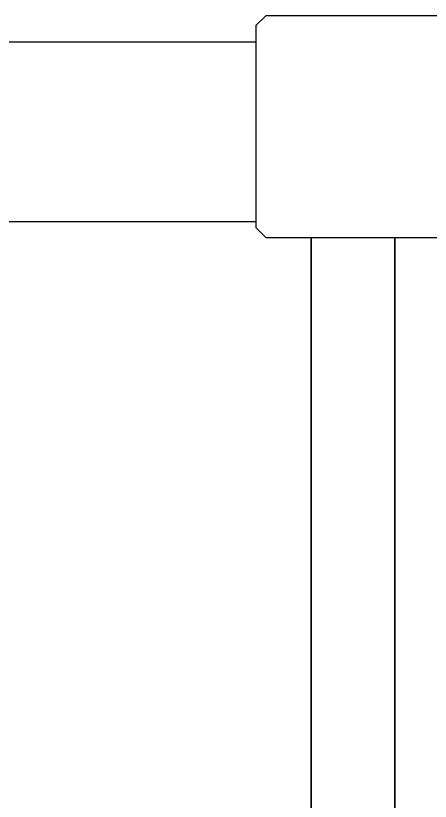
# Model space of a CAD drawing. Header units: millimetres. Extents: x -2168 to 1806, y -1792 to 1649.
# Drawn here: x -1050.3 to -924.8, y 204.4 to 442.3 of the extents above; entities that cross this region are included whole.
import ezdxf

# ---------------------------------------------------------------- set-up
doc = ezdxf.new("R2010")
doc.units = ezdxf.units.MM
doc.layers.add('DIKOM_ОБЪЕКТ', color=7, linetype='Continuous')

msp = doc.modelspace()

# ---------------------------------------------------------------- linework, layer by layer
at = {"layer": 'DIKOM_ОБЪЕКТ'}
for points in [[(-920.7, 442.27, -64.43), (-974.58, 442.27, -64.43), (-977.58, 439.27, -64.43), (-977.58, 378.16, -64.43), (-974.58, 375.16, -64.43), (-920.7, 375.16, -64.43), (-917.7, 378.16, -64.43), (-917.7, 439.27, -64.43)], [(-960.81, -528.83, -64.43), (-960.81, 375.16, -64.43)], [(-935.53, 375.16, -64.43), (-935.53, -528.83, -64.43)]]:
    msp.add_polyline3d(points, close=True, dxfattribs=at)
for points in [[(-977.58, 434.25, -64.43), (-1148.87, 434.25, -64.43)], [(-1148.87, 379.93, -64.43), (-977.58, 379.93, -64.43)]]:
    msp.add_polyline3d(points, dxfattribs=at)

doc.saveas('drawing.dxf')
